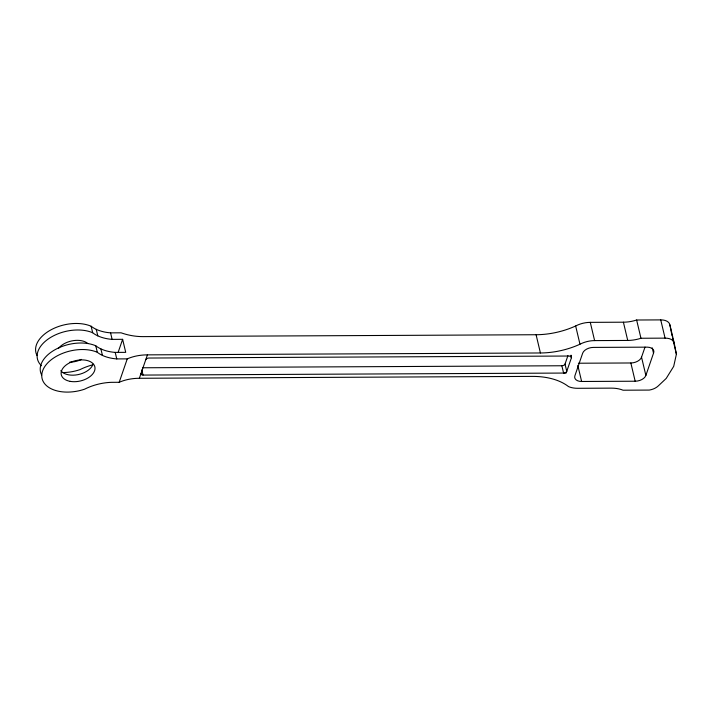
<?xml version="1.0" encoding="UTF-8"?>
<svg xmlns="http://www.w3.org/2000/svg" width="712" height="712" viewBox="0 0 712 712"><rect width="100%" height="100%" fill="white"/><g stroke="black" fill="none" stroke-linecap="round" stroke-linejoin="round"><path stroke-width="1.07" d="M141.047 373.382A2.697 1.629 -13.3 0 0 143.041 375.073L566.173 373.052L571.451 357.718L571.024 355.19M676.4 354.184L673.703 366.36L666.227 378.41L658.199 385.993A11.784 7.129 -13.3 0 1 649.246 390.078L623.071 390.212A26.922 16.305 -13.3 0 0 611.305 388.138L577.717 388.298A20.194 12.229 -13.3 0 1 568.496 386.572L568.407 386.5A60.582 36.677 -13.3 0 0 532.353 376.399L139.365 378.277A50.481 37.514 19 0 0 119.198 382.291L111.25 382.335A40.388 24.448 -13.3 0 0 84.621 389.179A33.651 20.372 -13.3 0 1 42.578 370.97A33.651 20.372 -13.3 0 1 97.322 352.298A39.89 24.155 -13.3 0 0 101.202 354.798L102.439 355.413A40.388 24.448 -13.3 0 0 116.759 358.919L127.261 358.866A50.481 37.514 19 0 1 147.429 354.861L540.417 352.974A60.582 36.677 -13.3 0 0 579.977 344.225A20.194 12.229 -13.3 0 1 594.609 340.603L627.726 340.443A26.922 16.305 -13.3 0 0 640.96 338.253L665.07 338.138A11.784 7.129 -13.3 0 1 674.202 343.033L676.4 354.184L672.582 338.084M118.067 352.565L122.624 339.321L112.122 339.375A40.388 24.448 -13.3 0 1 97.802 335.859L96.565 335.254A39.89 24.155 -13.3 0 1 92.685 332.753A33.651 20.372 -13.3 0 0 49.626 338.067A33.651 20.372 -13.3 0 0 41.474 365.772M119.198 382.291L127.261 358.866M139.365 378.277L147.429 354.861M565.025 364.046A2.697 1.629 -13.3 0 1 561.857 365.763L563.592 373.061A2.697 1.629 -13.3 0 0 566.761 371.344L565.025 364.046L567.918 355.662M645.873 375.429L653.518 353.214A9.105 5.509 -13.3 0 0 647.439 347.153L593.354 347.412A9.087 5.5 -13.3 0 0 582.665 353.197L574.896 375.767A9.087 5.5 -13.3 0 0 581.624 381.481L635.175 381.223A9.087 5.5 -13.3 0 0 645.873 375.429L641.539 357.184L645.019 347.091M37.051 355.528A33.651 20.372 -13.3 0 1 51.033 329.807A33.651 20.372 -13.3 0 1 91.136 326.238A39.89 24.155 -13.3 0 0 95.025 328.739L96.254 329.345A40.388 24.448 -13.3 0 0 110.574 332.86L121.085 332.807A50.481 37.522 19 0 0 143.103 336.616L536.091 334.729A60.582 36.677 -13.3 0 0 575.652 325.98A20.194 12.229 -13.3 0 1 590.284 322.358L623.401 322.198A26.922 16.305 -13.3 0 0 636.626 320.008L660.736 319.893A11.784 7.129 -13.3 0 1 669.876 324.788L674.202 343.033M41.688 375.082A33.651 20.372 -13.3 0 1 55.669 349.352A33.651 20.372 -13.3 0 1 95.773 345.783A39.89 24.155 -13.3 0 0 99.653 348.284L100.89 348.898A40.388 24.448 -13.3 0 0 115.21 352.404L125.721 352.351L122.624 339.321M578.393 363.227L630.85 362.978A9.087 5.5 -13.3 0 0 641.539 357.184M142.427 367.775L561.857 365.763M571.514 357.273L569.458 356.027L148.906 358.038A2.697 1.629 -13.3 0 0 145.746 359.756M660.736 319.893L665.07 338.138M652.245 347.848L653.518 353.214M636.626 320.008L640.96 338.253M623.401 322.198L627.726 340.443M630.85 362.978L635.175 381.223M590.284 322.358L594.609 340.603M575.652 325.98L579.977 344.225M577.806 365.381L581.624 381.481M570.962 355.635L571.451 357.718M536.091 334.729L540.417 352.974M141.804 369.866L143.041 375.073M110.574 332.86L112.122 339.375M115.21 352.404L116.759 358.919M96.254 329.345L97.802 335.859M100.89 348.898L102.439 355.413M91.136 326.238L92.685 332.753M95.773 345.783L97.322 352.298M669.876 324.788L672.075 335.939M62.87 372.563A33.651 20.372 -13.3 0 0 79.984 369.626A40.388 24.448 -13.3 0 1 92.889 364.802M81.506 359.4A17.248 10.44 -13.3 0 1 69.669 362.168M58.429 348.506A17.248 10.44 -13.3 0 1 87.781 343.478M93.049 364.206A17.248 10.44 -13.3 0 1 77.911 374.663A17.248 10.44 -13.3 0 1 60.823 370.605M70.159 381.356A17.248 10.44 -13.3 0 0 95.008 367.899A17.248 10.44 -13.3 0 0 69.028 363.138A17.248 10.44 -13.3 0 0 70.159 381.356"/></g></svg>
